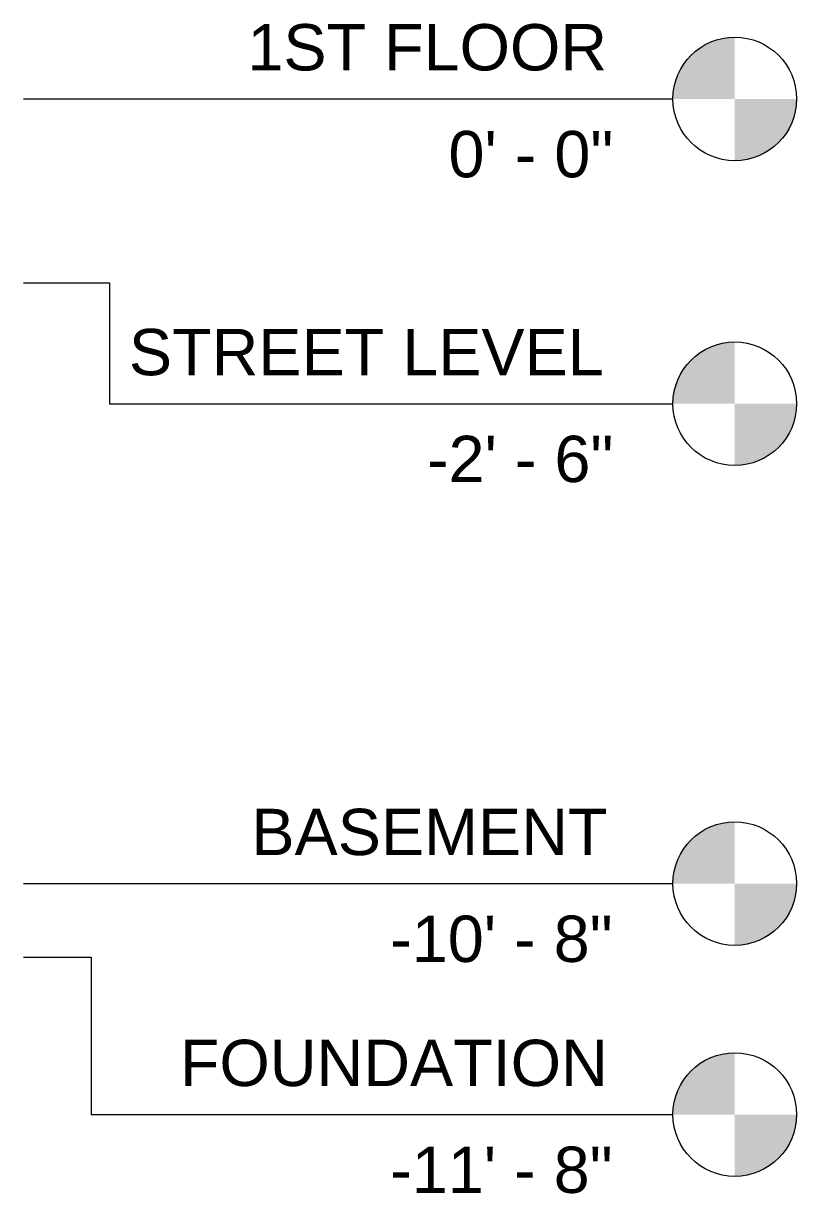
# Model space of a CAD drawing. Header units: inches. Extents: x -12094 to -4267, y -204 to 12515.
# Drawn here: x -7283.6 to -7157.4, y -178.6 to 12.3 of the extents above; entities that cross this region are included whole.
import ezdxf

# ---------------------------------------------------------------- set-up
doc = ezdxf.new("R2010")
doc.units = ezdxf.units.IN
doc.header["$MEASUREMENT"] = 0
doc.layers.add('A-FLOR-LEVL', color=51, linetype='Continuous', lineweight=9)
doc.styles.add('Arial_1', font='arial.ttf', dxfattribs={"height": 7.559055})

# ---------------------------------------------------------------- blocks, each defined once
blk = doc.blocks.new('Nivel - Extremo inicial de nivel - Círculo-11789-SECTION 02')
at = {"layer": 'A-FLOR-LEVL'}
h = blk.add_hatch(color=256, dxfattribs=at)
edge = h.paths.add_edge_path(flags=0)
edge.add_line((-9758.6, -128), (-9768.68, -128))
edge.add_arc((-9758.6, -128), 10.08, 90, 180, ccw=False)
edge.add_line((-9758.6, -117.92), (-9758.6, -128))
h = blk.add_hatch(color=256, dxfattribs=at)
edge = h.paths.add_edge_path(flags=0)
edge.add_line((-9758.6, -138.08), (-9758.6, -128))
edge.add_line((-9758.6, -128), (-9748.52, -128))
edge.add_arc((-9758.6, -128), 10.08, 270, 360, ccw=False)
blk.add_circle((-9758.6, -128), 10.08, dxfattribs=at)

msp = doc.modelspace()

# ---------------------------------------------------------------- linework, layer by layer
at = {"layer": 'A-FLOR-LEVL'}
for p, q in [((-7283.56277, 0), (-7177.60792, 0)), ((-7283.56277, -30), (-7269.52845, -30)), ((-7269.52845, -30), (-7269.52845, -49.72177)), ((-7269.52845, -49.72177), (-7177.60792, -49.72177)), ((-7283.56277, -128), (-7177.60792, -128)), ((-7283.56277, -140), (-7272.50587, -140)), ((-7272.50587, -140), (-7272.50587, -165.67661)), ((-7272.50587, -165.67661), (-7177.60792, -165.67661))]:
    msp.add_line(p, q, dxfattribs=at)

# ---------------------------------------------------------------- block references
for p in [(2591.06796, 128), (2591.06796, 78.27823), (2591.06796, 0), (2591.06796, -37.67661)]:
    msp.add_blockref('Nivel - Extremo inicial de nivel - Círculo-11789-SECTION 02', p, dxfattribs=at)

# ---------------------------------------------------------------- texts
at = {"layer": 'A-FLOR-LEVL', "attachment_point": 1, "style": 'Arial_1'}
for s, insert, char_height, width in [('1ST FLOOR', (-7247.03144, 12.20501), 7.559055, 72.316), ('0\' - 0"', (-7214.23086, -5.22697), 7.559055, 33.128), ('STREET LEVEL', (-7266.35743, -37.51676), 7.5590551, 95.748), ('-2\' - 6"', (-7217.73323, -54.94874), 7.559055, 37.37), ('BASEMENT', (-7246.37632, -115.79499), 7.559055, 71.508), ('-10\' - 8"', (-7223.73008, -133.22697), 7.559055, 44.642), ('FOUNDATION', (-7258.04247, -153.4716), 7.559055, 85.648), ('-11\' - 8"', (-7223.73008, -170.90358), 7.559055, 44.642)]:
    msp.add_mtext(s, dxfattribs=dict(at, insert=insert, char_height=char_height, width=width))

doc.saveas('drawing.dxf')
